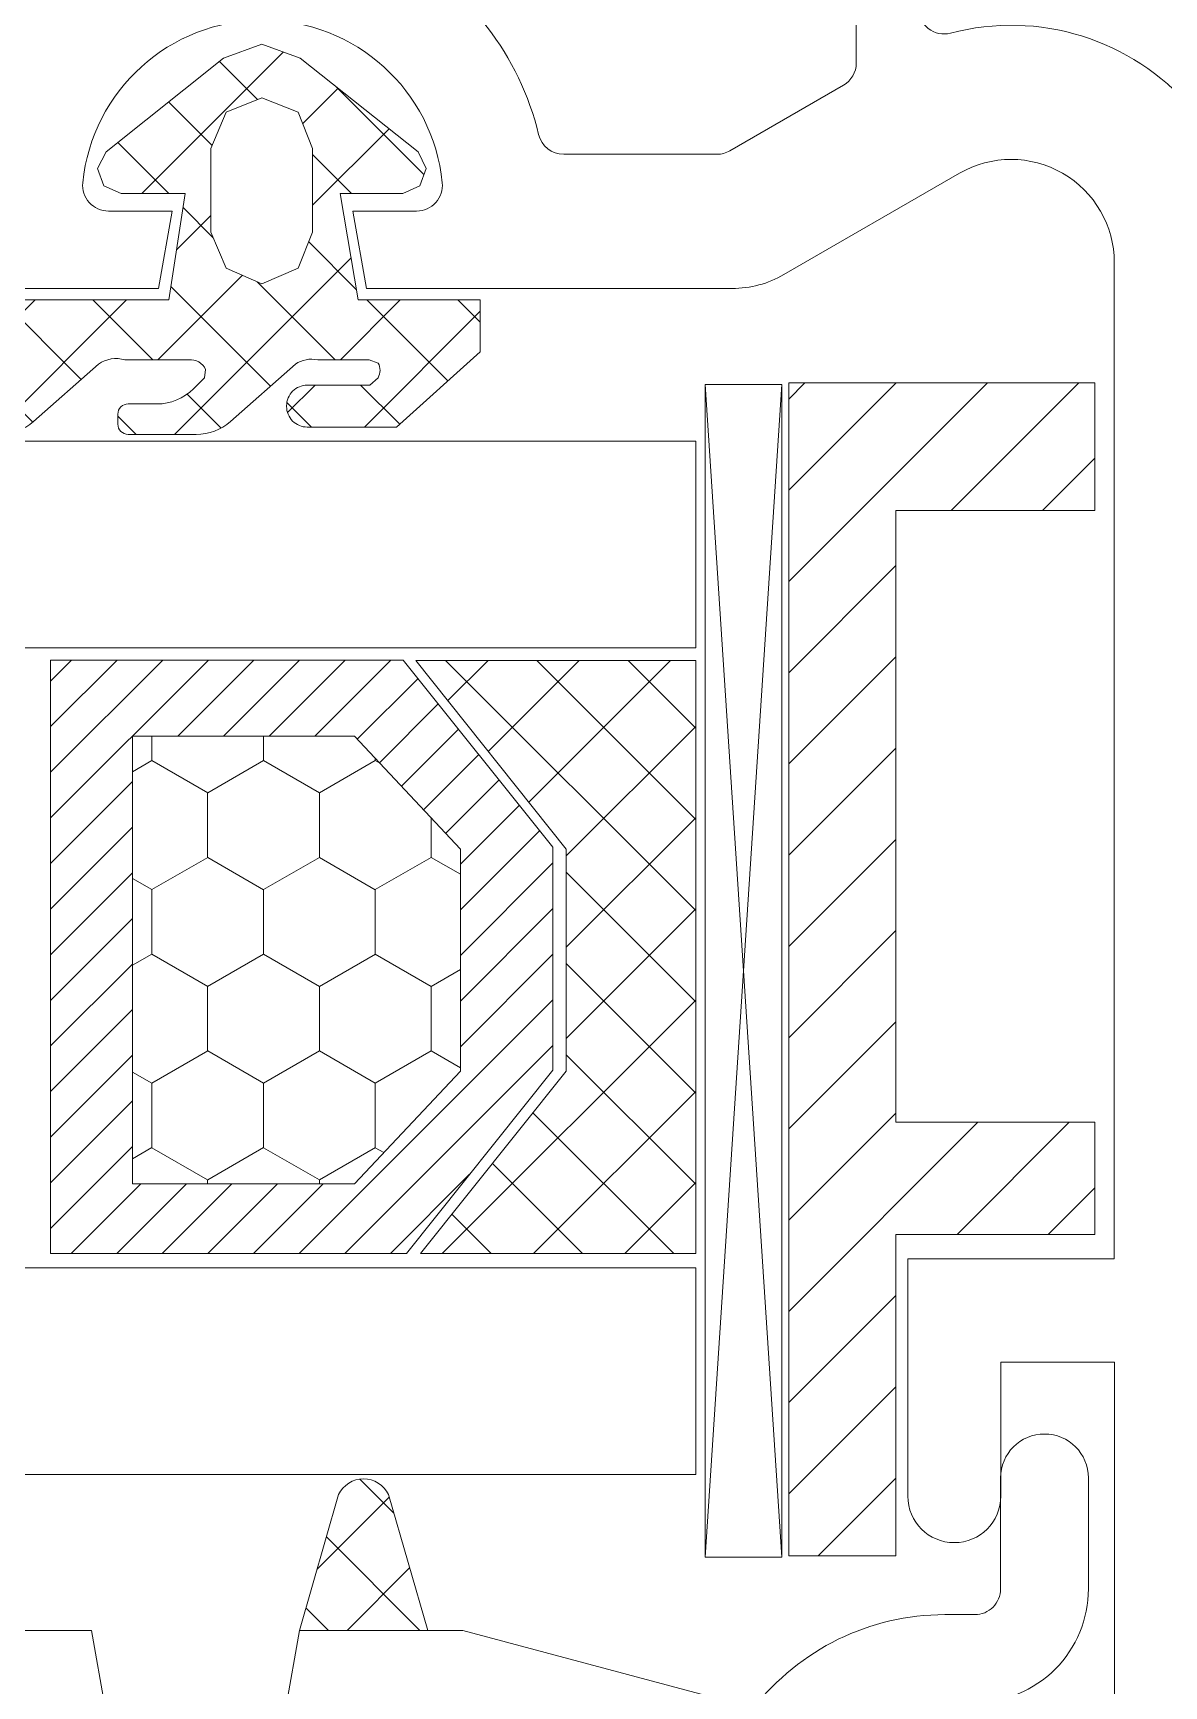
# Model space of a CAD drawing. Header units: millimetres. Extents: x 14753 to 45183, y 5640 to 19518.
# Drawn here: x 41684.3 to 41689.28, y 18259.09 to 18266.38 of the extents above; entities that cross this region are included whole.
import ezdxf

# ---------------------------------------------------------------- set-up
doc = ezdxf.new("R2010")
doc.units = ezdxf.units.MM
doc.linetypes.add('DASHDOT2', pattern=[0.5, 0.25, -0.125, 0, -0.125])
doc.linetypes.add('HIDDEN', pattern=[0.375, 0.25, -0.125])
for name, color, linetype in [('5', 5, 'HIDDEN'), ('CAM', 132, 'Continuous'), ('tarama', 253, 'Continuous')]:
    doc.layers.add(name, color=color, linetype=linetype)
doc.layers.add('pvc', color=253, linetype='Continuous', lineweight=9)

# ---------------------------------------------------------------- blocks, each defined once
blk = doc.blocks.new('A$C1A495F32')
at = {"layer": 'pvc'}
h = blk.add_hatch(dxfattribs=at)
h.set_pattern_fill('ANSI37', color=256, scale=0.025304, angle=450, style=0, double=1)
h.set_pattern_definition([(225, (-254.0779796, -45.7916896), (-0.00223654726, 0.00223654726), []), (135, (-254.0779796, -45.7916896), (0.00223654726, 0.00223654726), [])])
edge = h.paths.add_edge_path()
edge.add_line((5.115026, 3.77093), (5.114035, 3.767175))
edge.add_line((5.114035, 3.767175), (5.128555, 3.767175))
edge.add_line((5.128555, 3.767175), (5.12935, 3.772401))
edge.add_line((5.12935, 3.772401), (5.126212, 3.772401))
edge.add_line((5.126212, 3.772401), (5.125364, 3.77277))
edge.add_line((5.125364, 3.77277), (5.125046, 3.773621))
edge.add_line((5.125046, 3.773621), (5.125469, 3.774441))
edge.add_line((5.125469, 3.774441), (5.131221, 3.779027))
edge.add_line((5.131221, 3.779027), (5.133104, 3.779716))
edge.add_line((5.133104, 3.779716), (5.134985, 3.779027))
edge.add_line((5.134985, 3.779027), (5.140766, 3.774441))
edge.add_line((5.140766, 3.774441), (5.141163, 3.773621))
edge.add_line((5.141163, 3.773621), (5.140845, 3.77277))
edge.add_line((5.140845, 3.77277), (5.140023, 3.772401))
edge.add_line((5.140023, 3.772401), (5.136953, 3.772401))
edge.add_line((5.136953, 3.772401), (5.137828, 3.767175))
edge.add_line((5.137828, 3.767175), (5.143807, 3.767175))
edge.add_line((5.143807, 3.767175), (5.143807, 3.764632))
edge.add_line((5.143807, 3.764632), (5.13971, 3.760944))
edge.add_line((5.13971, 3.760944), (5.135332, 3.760944))
edge.add_arc((5.135332, 3.761957), 0.001013, -180, -90, ccw=False)
edge.add_line((5.134319, 3.761957), (5.134319, 3.761988))
edge.add_arc((5.135332, 3.761988), 0.001013, -270, -180, ccw=False)
edge.add_line((5.135332, 3.763001), (5.138397, 3.763001))
edge.add_line((5.138397, 3.763001), (5.138806, 3.763366))
edge.add_arc((5.138156, 3.763731), 0.000745, -29.33924, 28.19307)
edge.add_line((5.138813, 3.764083), (5.138362, 3.764242))
edge.add_line((5.138362, 3.764242), (5.135846, 3.764242))
edge.add_arc((5.135553, 3.762822), 0.00145, 78.33318, 123.62664)
edge.add_line((5.13475, 3.764029), (5.131567, 3.761219))
edge.add_arc((5.12989, 3.763118), 0.002533, -90, -48.55599, ccw=False)
edge.add_line((5.12989, 3.760585), (5.126553, 3.760585))
edge.add_arc((5.126553, 3.761091), 0.000507, -180, -90, ccw=False)
edge.add_line((5.126047, 3.761091), (5.126047, 3.761573))
edge.add_arc((5.126553, 3.761573), 0.000507, -270, -180, ccw=False)
edge.add_line((5.126553, 3.762079), (5.127965, 3.762079))
edge.add_arc((5.127965, 3.764612), 0.002533, -90, -45)
edge.add_line((5.129756, 3.762821), (5.130296, 3.763366))
edge.add_line((5.130296, 3.763366), (5.13035, 3.763763))
edge.add_arc((5.129606, 3.763431), 0.000815, 24.0024, 95.81546)
edge.add_line((5.129523, 3.764242), (5.126395, 3.764242))
edge.add_arc((5.125966, 3.762785), 0.001518, 73.6169, 124.98264)
edge.add_line((5.125096, 3.764029), (5.121907, 3.761214))
edge.add_arc((5.120231, 3.763112), 0.002533, -90, -48.55599, ccw=False)
edge.add_line((5.120231, 3.76058), (5.11677, 3.76058))
edge.add_arc((5.11677, 3.761086), 0.000507, -180, -90, ccw=False)
edge.add_line((5.116263, 3.761086), (5.116263, 3.761648))
edge.add_arc((5.11677, 3.761648), 0.000507, -270, -180, ccw=False)
edge.add_line((5.11677, 3.762154), (5.118871, 3.762154))
edge.add_arc((5.118871, 3.763421), 0.001266, -90, -46.18473)
edge.add_line((5.119748, 3.762507), (5.120643, 3.763366))
edge.add_line((5.120643, 3.763366), (5.120697, 3.763763))
edge.add_arc((5.119933, 3.763399), 0.000846, 25.48486, 85.17215)
edge.add_line((5.120004, 3.764242), (5.114214, 3.764242))
edge.add_arc((5.114214, 3.76295), 0.001292, 90, 135.40093)
edge.add_line((5.113295, 3.763857), (5.110729, 3.761255))
edge.add_arc((5.109827, 3.762145), 0.001266, -90, -44.59907, ccw=False)
edge.add_line((5.109827, 3.760878), (5.103182, 3.760878))
edge.add_arc((5.103182, 3.762145), 0.001266, -180, -90, ccw=False)
edge.add_line((5.101916, 3.762145), (5.101916, 3.762539))
edge.add_arc((5.103182, 3.762539), 0.001266, -270, -180, ccw=False)
edge.add_line((5.103182, 3.763805), (5.109311, 3.763805))
edge.add_arc((5.109311, 3.765072), 0.001266, -90, -39.86891)
edge.add_arc((5.095926, 3.77755), 0.019565, -42.78918, -19.07477)
edge.add_arc((5.114656, 3.771074), 0.000253, -289.74163, -199.07477, ccw=False)
edge.add_line((5.114741, 3.771312), (5.114877, 3.771263))
edge.add_arc((5.114791, 3.771025), 0.000253, -22.15545, 70.25837, ccw=False)
h.paths.add_polyline_path([(5.133104, 3.767973), (5.131354, 3.768742), (5.130611, 3.770492), (5.130611, 3.7746), (5.131354, 3.776378), (5.133104, 3.777093), (5.13488, 3.776378), (5.135595, 3.7746), (5.135595, 3.770492), (5.13488, 3.768742)], flags=16)
h = blk.add_hatch(dxfattribs=at)
h.set_pattern_fill('ANSI31', color=256, scale=0.025304, angle=450, style=0, double=1)
h.set_pattern_definition([(225, (-254.0783686, -45.538653), (-0.00223654726, 0.00223654726), [])])
h.paths.add_polyline_path([(5.158938, 3.705609), (5.158938, 3.763109), (5.173938, 3.763109), (5.173938, 3.756859), (5.164188, 3.756859), (5.164188, 3.726859), (5.173938, 3.726859), (5.173938, 3.721359), (5.164188, 3.721359), (5.164188, 3.705609)])
h = blk.add_hatch(dxfattribs=at)
h.set_pattern_fill('ANSI31', color=256, scale=0.012652, angle=450, style=0, double=1)
h.set_pattern_definition([(225, (-254.0783686, -45.5386531), (-0.001118273629, 0.001118273629), [])])
h.paths.add_polyline_path([(5.140193, 3.720426), (5.122747, 3.720426), (5.122747, 3.74952), (5.140039, 3.74952), (5.147375, 3.740352), (5.147375, 3.729421)])
h.paths.add_polyline_path([(5.142836, 3.740255), (5.137646, 3.745789), (5.126765, 3.745789), (5.126765, 3.723841), (5.137646, 3.723841), (5.142836, 3.729374)], flags=16)
h = blk.add_hatch(dxfattribs=at)
h.set_pattern_fill('ANSI37', color=256, scale=0.025304, angle=450, style=0, double=1)
h.set_pattern_definition([(225, (-254.0783686, -45.7916896), (-0.00223654726, 0.00223654726), []), (135, (-254.0783686, -45.7916896), (0.00223654726, 0.00223654726), [])])
h.paths.add_polyline_path([(5.140883, 3.720423), (5.148025, 3.729374), (5.148025, 3.740255), (5.140661, 3.749503), (5.154376, 3.749503), (5.154376, 3.720423)])
h = blk.add_hatch(dxfattribs=at)
h.set_pattern_fill('HONEY', color=256, scale=0.025304, angle=450, style=0, double=1)
h.set_pattern_definition([(270, (-254.0783686, -45.5386531), (-0.002739199772, -0.004744433198), [0.00316295547, -0.00632591093]), (150, (-254.0783686, -45.5386531), (-0.00273919979, 0.004744433188), [0.00316295547, -0.00632591093]), (210, (-254.0783686, -45.5386531), (-0.005478399562, -1e-11), [-0.00632591093, 0.00316295547])])
h.paths.add_polyline_path([(5.126765, 3.723841), (5.126765, 3.745789), (5.137646, 3.745789), (5.142836, 3.740255), (5.142836, 3.729374), (5.137646, 3.723841)])
h = blk.add_hatch(dxfattribs=at)
h.set_pattern_fill('ANSI37', color=256, scale=0.025304, angle=450, style=0, double=1)
h.set_pattern_definition([(225, (-254.0779796, -45.7916896), (-0.00223654726, 0.00223654726), []), (135, (-254.0779796, -45.7916896), (0.00223654726, 0.00223654726), [])])
edge = h.paths.add_edge_path()
edge.add_line((5.134948, 3.701949), (5.136868, 3.708609))
edge.add_arc((5.138091, 3.708024), 0.001356, 25.57025, 154.42975, ccw=False)
edge.add_line((5.139315, 3.708609), (5.141235, 3.701949))
edge.add_line((5.141235, 3.701949), (5.134948, 3.701949))
at = {"layer": 'CAM', "lineweight": 5}
for points in [[(3.934972, 3.760247), (5.154376, 3.760247), (5.154376, 3.750116), (3.934972, 3.750116), (3.934972, 3.760247)], [(3.934972, 3.719721), (3.934972, 3.709589), (5.154376, 3.709589), (5.154376, 3.719721), (3.934972, 3.719721)]]:
    blk.add_lwpolyline(points, close=True, dxfattribs=at)
at = {"layer": 'pvc'}
for p, q in [((5.158591, 3.763039), (5.154841, 3.705539)), ((5.154841, 3.763039), (5.158591, 3.705539))]:
    blk.add_line(p, q, dxfattribs=at)
for points in [[(5.125686, 3.799401), (5.11478, 3.769437, 0.520567), (5.115969, 3.767739), (5.128043, 3.767739), (5.128712, 3.771534), (5.125587, 3.771534, -0.443866), (5.124328, 3.772926, -0.904534), (5.141952, 3.772926, -0.443866), (5.140693, 3.771534), (5.137568, 3.771534), (5.138237, 3.767739), (5.156161, 3.767739, 0.131652), (5.158692, 3.768417), (5.1673, 3.773387, -0.57735), (5.174891, 3.769004), (5.174891, 3.720168), (5.16477, 3.720168), (5.16477, 3.708528, 1), (5.169324, 3.708528), (5.169324, 3.715107), (5.174895, 3.715107), (5.174895, 3.684237)], [(5.125686, 3.799401), (5.11478, 3.769437, 0.520567), (5.115969, 3.767739), (5.128043, 3.767739), (5.128712, 3.771534), (5.125587, 3.771534, -0.443866), (5.124328, 3.772926, -0.904534), (5.141952, 3.772926, -0.443866), (5.140693, 3.771534), (5.137568, 3.771534), (5.138237, 3.767739), (5.156161, 3.767739, 0.131652), (5.158692, 3.768417), (5.1673, 3.773387, -0.57735), (5.174891, 3.769004), (5.174891, 3.720168), (5.16477, 3.720168), (5.16477, 3.708528, 1), (5.169324, 3.708528), (5.169324, 3.715107), (5.174895, 3.715107), (5.174895, 3.684237)], [(5.125686, 3.799401), (5.11478, 3.769437, 0.520567), (5.115969, 3.767739), (5.128043, 3.767739), (5.128712, 3.771534), (5.125587, 3.771534, -0.443866), (5.124328, 3.772926, -0.904534), (5.141952, 3.772926, -0.443866), (5.140693, 3.771534), (5.137568, 3.771534), (5.138237, 3.767739), (5.156161, 3.767739, 0.131652), (5.158692, 3.768417), (5.1673, 3.773387, -0.57735), (5.174891, 3.769004), (5.174891, 3.720168), (5.16477, 3.720168), (5.16477, 3.708528, 1), (5.169324, 3.708528), (5.169324, 3.715107), (5.174895, 3.715107), (5.174895, 3.684237)], [(5.125686, 3.799401), (5.11478, 3.769437, 0.520567), (5.115969, 3.767739), (5.128043, 3.767739), (5.128712, 3.771534), (5.125587, 3.771534, -0.443866), (5.124328, 3.772926, -0.904534), (5.141952, 3.772926, -0.443866), (5.140693, 3.771534), (5.137568, 3.771534), (5.138237, 3.767739), (5.156161, 3.767739, 0.131652), (5.158692, 3.768417), (5.1673, 3.773387, -0.57735), (5.174891, 3.769004), (5.174891, 3.720168), (5.16477, 3.720168), (5.16477, 3.708528, 1), (5.169324, 3.708528), (5.169324, 3.715107), (5.174895, 3.715107), (5.174895, 3.684237)], [(5.125686, 3.799401), (5.11478, 3.769437, 0.520567), (5.115969, 3.767739), (5.128043, 3.767739), (5.128712, 3.771534), (5.125587, 3.771534, -0.443866), (5.124328, 3.772926, -0.904534), (5.141952, 3.772926, -0.443866), (5.140693, 3.771534), (5.137568, 3.771534), (5.138237, 3.767739), (5.156161, 3.767739, 0.131652), (5.158692, 3.768417), (5.1673, 3.773387, -0.57735), (5.174891, 3.769004), (5.174891, 3.720168), (5.16477, 3.720168), (5.16477, 3.708528, 1), (5.169324, 3.708528), (5.169324, 3.715107), (5.174895, 3.715107), (5.174895, 3.684237)], [(5.125686, 3.799401), (5.11478, 3.769437, 0.520567), (5.115969, 3.767739), (5.128043, 3.767739), (5.128712, 3.771534), (5.125587, 3.771534, -0.443866), (5.124328, 3.772926, -0.904534), (5.141952, 3.772926, -0.443866), (5.140693, 3.771534), (5.137568, 3.771534), (5.138237, 3.767739), (5.156161, 3.767739, 0.131652), (5.158692, 3.768417), (5.1673, 3.773387, -0.57735), (5.174891, 3.769004), (5.174891, 3.720168), (5.16477, 3.720168), (5.16477, 3.708528, 1), (5.169324, 3.708528), (5.169324, 3.715107), (5.174895, 3.715107), (5.174895, 3.684237)], [(5.125686, 3.799401), (5.11478, 3.769437, 0.520567), (5.115969, 3.767739), (5.128043, 3.767739), (5.128712, 3.771534), (5.125587, 3.771534, -0.443866), (5.124328, 3.772926, -0.904534), (5.141952, 3.772926, -0.443866), (5.140693, 3.771534), (5.137568, 3.771534), (5.138237, 3.767739), (5.156161, 3.767739, 0.131652), (5.158692, 3.768417), (5.1673, 3.773387, -0.57735), (5.174891, 3.769004), (5.174891, 3.720168), (5.16477, 3.720168), (5.16477, 3.708528, 1), (5.169324, 3.708528), (5.169324, 3.715107), (5.174895, 3.715107), (5.174895, 3.684237)], [(5.114035, 3.767175), (5.128555, 3.767175), (5.12935, 3.772401), (5.126212, 3.772401), (5.125364, 3.77277), (5.125046, 3.773621), (5.125469, 3.774441), (5.131221, 3.779027), (5.133104, 3.779716), (5.134985, 3.779027), (5.140766, 3.774441), (5.141163, 3.773621), (5.140845, 3.77277), (5.140023, 3.772401), (5.136953, 3.772401), (5.137828, 3.767175), (5.143807, 3.767175), (5.143807, 3.764632), (5.13971, 3.760944), (5.135332, 3.760944, -0.414214), (5.134319, 3.761957), (5.134319, 3.761988, -0.414214), (5.135332, 3.763001), (5.138397, 3.763001), (5.138806, 3.763366, 0.256442), (5.138813, 3.764083), (5.138362, 3.764242), (5.135846, 3.764242, 0.200244), (5.13475, 3.764029), (5.131567, 3.761219, -0.182831), (5.12989, 3.760585), (5.126553, 3.760585, -0.414214), (5.126047, 3.761091), (5.126047, 3.761573, -0.414214), (5.126553, 3.762079), (5.127965, 3.762079, 0.198912), (5.129756, 3.762821), (5.130296, 3.763366), (5.13035, 3.763763, 0.324018), (5.129523, 3.764242), (5.126395, 3.764242, 0.227955), (5.125096, 3.764029), (5.121907, 3.761214, -0.182831), (5.120231, 3.76058)], [(5.114035, 3.767175), (5.128555, 3.767175), (5.12935, 3.772401), (5.126212, 3.772401), (5.125364, 3.77277), (5.125046, 3.773621), (5.125469, 3.774441), (5.131221, 3.779027), (5.133104, 3.779716), (5.134985, 3.779027), (5.140766, 3.774441), (5.141163, 3.773621), (5.140845, 3.77277), (5.140023, 3.772401), (5.136953, 3.772401), (5.137828, 3.767175), (5.143807, 3.767175), (5.143807, 3.764632), (5.13971, 3.760944), (5.135332, 3.760944, -0.414214), (5.134319, 3.761957), (5.134319, 3.761988, -0.414214), (5.135332, 3.763001), (5.138397, 3.763001), (5.138806, 3.763366, 0.256442), (5.138813, 3.764083), (5.138362, 3.764242), (5.135846, 3.764242, 0.200244), (5.13475, 3.764029), (5.131567, 3.761219, -0.182831), (5.12989, 3.760585), (5.126553, 3.760585, -0.414214), (5.126047, 3.761091), (5.126047, 3.761573, -0.414214), (5.126553, 3.762079), (5.127965, 3.762079, 0.198912), (5.129756, 3.762821), (5.130296, 3.763366), (5.13035, 3.763763, 0.324018), (5.129523, 3.764242), (5.126395, 3.764242, 0.227955), (5.125096, 3.764029), (5.121907, 3.761214, -0.182831), (5.120231, 3.76058)], [(5.114035, 3.767175), (5.128555, 3.767175), (5.12935, 3.772401), (5.126212, 3.772401), (5.125364, 3.77277), (5.125046, 3.773621), (5.125469, 3.774441), (5.131221, 3.779027), (5.133104, 3.779716), (5.134985, 3.779027), (5.140766, 3.774441), (5.141163, 3.773621), (5.140845, 3.77277), (5.140023, 3.772401), (5.136953, 3.772401), (5.137828, 3.767175), (5.143807, 3.767175), (5.143807, 3.764632), (5.13971, 3.760944), (5.135332, 3.760944, -0.414214), (5.134319, 3.761957), (5.134319, 3.761988, -0.414214), (5.135332, 3.763001), (5.138397, 3.763001), (5.138806, 3.763366, 0.256442), (5.138813, 3.764083), (5.138362, 3.764242), (5.135846, 3.764242, 0.200244), (5.13475, 3.764029), (5.131567, 3.761219, -0.182831), (5.12989, 3.760585), (5.126553, 3.760585, -0.414214), (5.126047, 3.761091), (5.126047, 3.761573, -0.414214), (5.126553, 3.762079), (5.127965, 3.762079, 0.198912), (5.129756, 3.762821), (5.130296, 3.763366), (5.13035, 3.763763, 0.324018), (5.129523, 3.764242), (5.126395, 3.764242, 0.227955), (5.125096, 3.764029), (5.121907, 3.761214, -0.182831), (5.120231, 3.76058)], [(5.114035, 3.767175), (5.128555, 3.767175), (5.12935, 3.772401), (5.126212, 3.772401), (5.125364, 3.77277), (5.125046, 3.773621), (5.125469, 3.774441), (5.131221, 3.779027), (5.133104, 3.779716), (5.134985, 3.779027), (5.140766, 3.774441), (5.141163, 3.773621), (5.140845, 3.77277), (5.140023, 3.772401), (5.136953, 3.772401), (5.137828, 3.767175), (5.143807, 3.767175), (5.143807, 3.764632), (5.13971, 3.760944), (5.135332, 3.760944, -0.414214), (5.134319, 3.761957), (5.134319, 3.761988, -0.414214), (5.135332, 3.763001), (5.138397, 3.763001), (5.138806, 3.763366, 0.256442), (5.138813, 3.764083), (5.138362, 3.764242), (5.135846, 3.764242, 0.200244), (5.13475, 3.764029), (5.131567, 3.761219, -0.182831), (5.12989, 3.760585), (5.126553, 3.760585, -0.414214), (5.126047, 3.761091), (5.126047, 3.761573, -0.414214), (5.126553, 3.762079), (5.127965, 3.762079, 0.198912), (5.129756, 3.762821), (5.130296, 3.763366), (5.13035, 3.763763, 0.324018), (5.129523, 3.764242), (5.126395, 3.764242, 0.227955), (5.125096, 3.764029), (5.121907, 3.761214, -0.182831), (5.120231, 3.76058)], [(5.114035, 3.767175), (5.128555, 3.767175), (5.12935, 3.772401), (5.126212, 3.772401), (5.125364, 3.77277), (5.125046, 3.773621), (5.125469, 3.774441), (5.131221, 3.779027), (5.133104, 3.779716), (5.134985, 3.779027), (5.140766, 3.774441), (5.141163, 3.773621), (5.140845, 3.77277), (5.140023, 3.772401), (5.136953, 3.772401), (5.137828, 3.767175), (5.143807, 3.767175), (5.143807, 3.764632), (5.13971, 3.760944), (5.135332, 3.760944, -0.414214), (5.134319, 3.761957), (5.134319, 3.761988, -0.414214), (5.135332, 3.763001), (5.138397, 3.763001), (5.138806, 3.763366, 0.256442), (5.138813, 3.764083), (5.138362, 3.764242), (5.135846, 3.764242, 0.200244), (5.13475, 3.764029), (5.131567, 3.761219, -0.182831), (5.12989, 3.760585), (5.126553, 3.760585, -0.414214), (5.126047, 3.761091), (5.126047, 3.761573, -0.414214), (5.126553, 3.762079), (5.127965, 3.762079, 0.198912), (5.129756, 3.762821), (5.130296, 3.763366), (5.13035, 3.763763, 0.324018), (5.129523, 3.764242), (5.126395, 3.764242, 0.227955), (5.125096, 3.764029), (5.121907, 3.761214, -0.182831), (5.120231, 3.76058)], [(5.114035, 3.767175), (5.128555, 3.767175), (5.12935, 3.772401), (5.126212, 3.772401), (5.125364, 3.77277), (5.125046, 3.773621), (5.125469, 3.774441), (5.131221, 3.779027), (5.133104, 3.779716), (5.134985, 3.779027), (5.140766, 3.774441), (5.141163, 3.773621), (5.140845, 3.77277), (5.140023, 3.772401), (5.136953, 3.772401), (5.137828, 3.767175), (5.143807, 3.767175), (5.143807, 3.764632), (5.13971, 3.760944), (5.135332, 3.760944, -0.414214), (5.134319, 3.761957), (5.134319, 3.761988, -0.414214), (5.135332, 3.763001), (5.138397, 3.763001), (5.138806, 3.763366, 0.256442), (5.138813, 3.764083), (5.138362, 3.764242), (5.135846, 3.764242, 0.200244), (5.13475, 3.764029), (5.131567, 3.761219, -0.182831), (5.12989, 3.760585), (5.126553, 3.760585, -0.414214), (5.126047, 3.761091), (5.126047, 3.761573, -0.414214), (5.126553, 3.762079), (5.127965, 3.762079, 0.198912), (5.129756, 3.762821), (5.130296, 3.763366), (5.13035, 3.763763, 0.324018), (5.129523, 3.764242), (5.126395, 3.764242, 0.227955), (5.125096, 3.764029), (5.121907, 3.761214, -0.182831), (5.120231, 3.76058)], [(5.114035, 3.767175), (5.128555, 3.767175), (5.12935, 3.772401), (5.126212, 3.772401), (5.125364, 3.77277), (5.125046, 3.773621), (5.125469, 3.774441), (5.131221, 3.779027), (5.133104, 3.779716), (5.134985, 3.779027), (5.140766, 3.774441), (5.141163, 3.773621), (5.140845, 3.77277), (5.140023, 3.772401), (5.136953, 3.772401), (5.137828, 3.767175), (5.143807, 3.767175), (5.143807, 3.764632), (5.13971, 3.760944), (5.135332, 3.760944, -0.414214), (5.134319, 3.761957), (5.134319, 3.761988, -0.414214), (5.135332, 3.763001), (5.138397, 3.763001), (5.138806, 3.763366, 0.256442), (5.138813, 3.764083), (5.138362, 3.764242), (5.135846, 3.764242, 0.200244), (5.13475, 3.764029), (5.131567, 3.761219, -0.182831), (5.12989, 3.760585), (5.126553, 3.760585, -0.414214), (5.126047, 3.761091), (5.126047, 3.761573, -0.414214), (5.126553, 3.762079), (5.127965, 3.762079, 0.198912), (5.129756, 3.762821), (5.130296, 3.763366), (5.13035, 3.763763, 0.324018), (5.129523, 3.764242), (5.126395, 3.764242, 0.227955), (5.125096, 3.764029), (5.121907, 3.761214, -0.182831), (5.120231, 3.76058)], [(5.168055, 3.698419, 0.414214), (5.173622, 3.703986), (5.173622, 3.709426, 1), (5.16932, 3.709426), (5.16932, 3.703986, -0.414214), (5.168055, 3.702721), (5.166584, 3.702721, 0.231342), (5.157199, 3.698133), (5.142956, 3.701949), (5.134948, 3.701949), (5.134279, 3.698154)], [(5.125422, 3.698154), (5.124753, 3.701949), (5.115969, 3.701949, 0.520567), (5.11478, 3.700252), (5.130449, 3.657202, 0.315299)], [(5.168055, 3.698419, 0.414214), (5.173622, 3.703986), (5.173622, 3.709426, 1), (5.16932, 3.709426), (5.16932, 3.703986, -0.414214), (5.168055, 3.702721), (5.166584, 3.702721, 0.231342), (5.157199, 3.698133), (5.142956, 3.701949), (5.134948, 3.701949), (5.134279, 3.698154)], [(5.125422, 3.698154), (5.124753, 3.701949), (5.115969, 3.701949, 0.520567), (5.11478, 3.700252), (5.130449, 3.657202, 0.315299)], [(5.168055, 3.698419, 0.414214), (5.173622, 3.703986), (5.173622, 3.709426, 1), (5.16932, 3.709426), (5.16932, 3.703986, -0.414214), (5.168055, 3.702721), (5.166584, 3.702721, 0.231342), (5.157199, 3.698133), (5.142956, 3.701949), (5.134948, 3.701949), (5.134279, 3.698154)], [(5.125422, 3.698154), (5.124753, 3.701949), (5.115969, 3.701949, 0.520567), (5.11478, 3.700252), (5.130449, 3.657202, 0.315299)], [(5.168055, 3.698419, 0.414214), (5.173622, 3.703986), (5.173622, 3.709426, 1), (5.16932, 3.709426), (5.16932, 3.703986, -0.414214), (5.168055, 3.702721), (5.166584, 3.702721, 0.231342), (5.157199, 3.698133), (5.142956, 3.701949), (5.134948, 3.701949), (5.134279, 3.698154)], [(5.125422, 3.698154), (5.124753, 3.701949), (5.115969, 3.701949, 0.520567), (5.11478, 3.700252), (5.130449, 3.657202, 0.315299)], [(5.168055, 3.698419, 0.414214), (5.173622, 3.703986), (5.173622, 3.709426, 1), (5.16932, 3.709426), (5.16932, 3.703986, -0.414214), (5.168055, 3.702721), (5.166584, 3.702721, 0.231342), (5.157199, 3.698133), (5.142956, 3.701949), (5.134948, 3.701949), (5.134279, 3.698154)], [(5.125422, 3.698154), (5.124753, 3.701949), (5.115969, 3.701949, 0.520567), (5.11478, 3.700252), (5.130449, 3.657202, 0.315299)], [(5.168055, 3.698419, 0.414214), (5.173622, 3.703986), (5.173622, 3.709426, 1), (5.16932, 3.709426), (5.16932, 3.703986, -0.414214), (5.168055, 3.702721), (5.166584, 3.702721, 0.231342), (5.157199, 3.698133), (5.142956, 3.701949), (5.134948, 3.701949), (5.134279, 3.698154)], [(5.125422, 3.698154), (5.124753, 3.701949), (5.115969, 3.701949, 0.520567), (5.11478, 3.700252), (5.130449, 3.657202, 0.315299)], [(5.168055, 3.698419, 0.414214), (5.173622, 3.703986), (5.173622, 3.709426, 1), (5.16932, 3.709426), (5.16932, 3.703986, -0.414214), (5.168055, 3.702721), (5.166584, 3.702721, 0.231342), (5.157199, 3.698133), (5.142956, 3.701949), (5.134948, 3.701949), (5.134279, 3.698154)], [(5.125422, 3.698154), (5.124753, 3.701949), (5.115969, 3.701949, 0.520567), (5.11478, 3.700252), (5.130449, 3.657202, 0.315299)]]:
    blk.add_lwpolyline(points, format="xyb", dxfattribs=at)
for points in [[(5.162243, 3.778795), (5.162243, 3.793296, 0.414214), (5.160978, 3.794561), (5.132619, 3.794561, 0.315299), (5.131431, 3.793728), (5.128284, 3.785083, -0.450092), (5.146673, 3.775288, 0.346802), (5.147903, 3.774318), (5.155416, 3.774318, 0.131652), (5.156048, 3.774487), (5.161611, 3.777699, 0.267949)], [(5.179642, 3.776153, -0.22403), (5.178656, 3.776593, 0.287026), (5.166867, 3.78026, -0.491785), (5.16528, 3.781484), (5.16528, 3.793296, -0.414214), (5.166545, 3.794561), (5.210063, 3.794561, -0.414214), (5.211328, 3.793296), (5.211328, 3.778055, -0.408092), (5.210089, 3.776791)], [(5.134948, 3.701949), (5.136868, 3.708609, -0.630096), (5.139315, 3.708609), (5.141235, 3.701949)], [(5.134948, 3.701949), (5.136868, 3.708609, -0.630096), (5.139315, 3.708609), (5.141235, 3.701949)], [(5.134948, 3.701949), (5.136868, 3.708609, -0.630096), (5.139315, 3.708609), (5.141235, 3.701949)], [(5.134948, 3.701949), (5.136868, 3.708609, -0.630096), (5.139315, 3.708609), (5.141235, 3.701949)], [(5.134948, 3.701949), (5.136868, 3.708609, -0.630096), (5.139315, 3.708609), (5.141235, 3.701949)], [(5.134948, 3.701949), (5.136868, 3.708609, -0.630096), (5.139315, 3.708609), (5.141235, 3.701949)], [(5.134948, 3.701949), (5.136868, 3.708609, -0.630096), (5.139315, 3.708609), (5.141235, 3.701949)]]:
    blk.add_lwpolyline(points, format="xyb", close=True, dxfattribs=at)
for points in [[(5.133104, 3.767973), (5.131354, 3.768742), (5.130611, 3.770492), (5.130611, 3.7746), (5.131354, 3.776378), (5.133104, 3.777093), (5.13488, 3.776378), (5.135595, 3.7746), (5.135595, 3.770492), (5.13488, 3.768742)], [(5.154841, 3.763039), (5.154841, 3.705539), (5.158591, 3.705539), (5.158591, 3.763039)], [(5.154841, 3.763039), (5.154841, 3.705539), (5.158591, 3.705539), (5.158591, 3.763039)], [(5.154841, 3.763039), (5.154841, 3.705539), (5.158591, 3.705539), (5.158591, 3.763039)], [(5.154841, 3.763039), (5.154841, 3.705539), (5.158591, 3.705539), (5.158591, 3.763039)], [(5.154841, 3.763039), (5.154841, 3.705539), (5.158591, 3.705539), (5.158591, 3.763039)], [(5.154841, 3.763039), (5.154841, 3.705539), (5.158591, 3.705539), (5.158591, 3.763039)], [(5.154841, 3.763039), (5.154841, 3.705539), (5.158591, 3.705539), (5.158591, 3.763039)], [(5.158938, 3.705609), (5.158938, 3.763109), (5.173938, 3.763109), (5.173938, 3.756859), (5.164188, 3.756859), (5.164188, 3.726859), (5.173938, 3.726859), (5.173938, 3.721359), (5.164188, 3.721359), (5.164188, 3.705609)], [(5.158938, 3.705609), (5.158938, 3.763109), (5.173938, 3.763109), (5.173938, 3.756859), (5.164188, 3.756859), (5.164188, 3.726859), (5.173938, 3.726859), (5.173938, 3.721359), (5.164188, 3.721359), (5.164188, 3.705609)], [(5.158938, 3.705609), (5.158938, 3.763109), (5.173938, 3.763109), (5.173938, 3.756859), (5.164188, 3.756859), (5.164188, 3.726859), (5.173938, 3.726859), (5.173938, 3.721359), (5.164188, 3.721359), (5.164188, 3.705609)], [(5.158938, 3.705609), (5.158938, 3.763109), (5.173938, 3.763109), (5.173938, 3.756859), (5.164188, 3.756859), (5.164188, 3.726859), (5.173938, 3.726859), (5.173938, 3.721359), (5.164188, 3.721359), (5.164188, 3.705609)], [(5.158938, 3.705609), (5.158938, 3.763109), (5.173938, 3.763109), (5.173938, 3.756859), (5.164188, 3.756859), (5.164188, 3.726859), (5.173938, 3.726859), (5.173938, 3.721359), (5.164188, 3.721359), (5.164188, 3.705609)], [(5.158938, 3.705609), (5.158938, 3.763109), (5.173938, 3.763109), (5.173938, 3.756859), (5.164188, 3.756859), (5.164188, 3.726859), (5.173938, 3.726859), (5.173938, 3.721359), (5.164188, 3.721359), (5.164188, 3.705609)], [(5.158938, 3.705609), (5.158938, 3.763109), (5.173938, 3.763109), (5.173938, 3.756859), (5.164188, 3.756859), (5.164188, 3.726859), (5.173938, 3.726859), (5.173938, 3.721359), (5.164188, 3.721359), (5.164188, 3.705609)], [(5.140193, 3.720426), (5.122747, 3.720426), (5.122747, 3.74952), (5.140039, 3.74952), (5.147375, 3.740352), (5.147375, 3.729421)], [(5.140193, 3.720426), (5.122747, 3.720426), (5.122747, 3.74952), (5.140039, 3.74952), (5.147375, 3.740352), (5.147375, 3.729421)], [(5.140193, 3.720426), (5.122747, 3.720426), (5.122747, 3.74952), (5.140039, 3.74952), (5.147375, 3.740352), (5.147375, 3.729421)], [(5.140193, 3.720426), (5.122747, 3.720426), (5.122747, 3.74952), (5.140039, 3.74952), (5.147375, 3.740352), (5.147375, 3.729421)], [(5.140193, 3.720426), (5.122747, 3.720426), (5.122747, 3.74952), (5.140039, 3.74952), (5.147375, 3.740352), (5.147375, 3.729421)], [(5.140193, 3.720426), (5.122747, 3.720426), (5.122747, 3.74952), (5.140039, 3.74952), (5.147375, 3.740352), (5.147375, 3.729421)], [(5.140193, 3.720426), (5.122747, 3.720426), (5.122747, 3.74952), (5.140039, 3.74952), (5.147375, 3.740352), (5.147375, 3.729421)], [(5.140883, 3.720423), (5.148025, 3.729374), (5.148025, 3.740255), (5.140661, 3.749503), (5.154376, 3.749503), (5.154376, 3.720423)], [(5.140883, 3.720423), (5.148025, 3.729374), (5.148025, 3.740255), (5.140661, 3.749503), (5.154376, 3.749503), (5.154376, 3.720423)], [(5.140883, 3.720423), (5.148025, 3.729374), (5.148025, 3.740255), (5.140661, 3.749503), (5.154376, 3.749503), (5.154376, 3.720423)], [(5.140883, 3.720423), (5.148025, 3.729374), (5.148025, 3.740255), (5.140661, 3.749503), (5.154376, 3.749503), (5.154376, 3.720423)], [(5.140883, 3.720423), (5.148025, 3.729374), (5.148025, 3.740255), (5.140661, 3.749503), (5.154376, 3.749503), (5.154376, 3.720423)], [(5.140883, 3.720423), (5.148025, 3.729374), (5.148025, 3.740255), (5.140661, 3.749503), (5.154376, 3.749503), (5.154376, 3.720423)], [(5.140883, 3.720423), (5.148025, 3.729374), (5.148025, 3.740255), (5.140661, 3.749503), (5.154376, 3.749503), (5.154376, 3.720423)], [(5.142836, 3.740255), (5.137646, 3.745789), (5.126765, 3.745789), (5.126765, 3.723841), (5.137646, 3.723841), (5.142836, 3.729374)], [(5.142836, 3.740255), (5.137646, 3.745789), (5.126765, 3.745789), (5.126765, 3.723841), (5.137646, 3.723841), (5.142836, 3.729374)], [(5.142836, 3.740255), (5.137646, 3.745789), (5.126765, 3.745789), (5.126765, 3.723841), (5.137646, 3.723841), (5.142836, 3.729374)], [(5.142836, 3.740255), (5.137646, 3.745789), (5.126765, 3.745789), (5.126765, 3.723841), (5.137646, 3.723841), (5.142836, 3.729374)], [(5.142836, 3.740255), (5.137646, 3.745789), (5.126765, 3.745789), (5.126765, 3.723841), (5.137646, 3.723841), (5.142836, 3.729374)], [(5.142836, 3.740255), (5.137646, 3.745789), (5.126765, 3.745789), (5.126765, 3.723841), (5.137646, 3.723841), (5.142836, 3.729374)], [(5.142836, 3.740255), (5.137646, 3.745789), (5.126765, 3.745789), (5.126765, 3.723841), (5.137646, 3.723841), (5.142836, 3.729374)]]:
    blk.add_lwpolyline(points, close=True, dxfattribs=at)
at = {"layer": 'tarama', "linetype": 'DASHDOT2', "ltscale": 50}
blk.add_circle((3.75, 3.75), 3.75, dxfattribs=at)

msp = doc.modelspace()

# ---------------------------------------------------------------- block references
at = {"layer": '5', "color": 8, "linetype": 'ByBlock', "xscale": 90.00000000014552, "yscale": 90.00000000014552, "zscale": 90.00000000014552}
msp.add_blockref('A$C1A495F32', (41223.3256, 17926.1605, -574.2036), dxfattribs=at)

doc.saveas('drawing.dxf')
